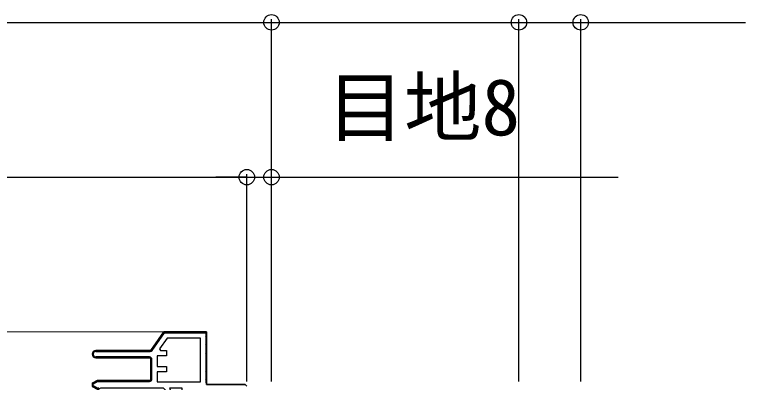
# Model space of a CAD drawing. Units: millimetres, scale not verified. Extents: x -1750 to 1750, y -2600 to 2589.
# Drawn here: x 197.4 to 433.7, y 1954.3 to 2073.1 of the extents above; entities that cross this region are included whole.
import ezdxf
from ezdxf.enums import TextEntityAlignment as Align

# ---------------------------------------------------------------- set-up
doc = ezdxf.new("R2010")
doc.units = ezdxf.units.MM
doc.header["$LTSCALE"] = 14
doc.layers.add('0-3_YKK_11', color=7, linetype='Continuous')
doc.layers.add('0-7_YKK_D', color=6, linetype='Continuous')
doc.layers.add('0-4_YKK_12', color=1, linetype='Continuous', lineweight=18)
doc.styles.add('ＭＳ ゴシック', font='')
doc.styles.get('ＭＳ ゴシック').set_extended_font_data('MS Gothic')

msp = doc.modelspace()

# ---------------------------------------------------------------- linework, layer by layer
at = {"layer": '0-3_YKK_11'}
for p, q in [((243.76, 1967.94), (244.98, 1969.16)), ((246.14, 1970.32), (246.44, 1970.62)), ((248.97, 1970.32), (249.27, 1970.62)), ((251.8, 1970.32), (252.1, 1970.62)), ((254.63, 1970.32), (254.93, 1970.62)), ((257.46, 1970.32), (257.76, 1970.62)), ((259.14, 1969.18), (259.44, 1969.48)), ((259.14, 1966.35), (259.44, 1966.65)), ((222.45, 1963.6), (223.46, 1964.61)), ((223.64, 1964.32), (241.18, 1964.32)), ((226, 1964.32), (226.3, 1964.62)), ((228.83, 1964.32), (229.13, 1964.62)), ((231.66, 1964.32), (231.96, 1964.62)), ((234.49, 1964.32), (234.79, 1964.62)), ((237.31, 1964.32), (237.61, 1964.62)), ((240.14, 1964.32), (240.44, 1964.62)), ((240.94, 1962.52), (223.64, 1962.52)), ((223.9, 1962.22), (224.2, 1962.52)), ((226.73, 1962.22), (227.03, 1962.52)), ((229.56, 1962.22), (229.86, 1962.52)), ((232.39, 1962.22), (232.69, 1962.52)), ((235.21, 1962.22), (235.51, 1962.52)), ((238.04, 1962.22), (238.34, 1962.52)), ((240.87, 1962.22), (241.14, 1962.5)), ((241.74, 1955.42), (241.74, 1961.72)), ((259.14, 1963.52), (259.44, 1963.82)), ((241.44, 1959.96), (241.74, 1960.26)), ((259.14, 1960.69), (259.44, 1960.99)), ((241.44, 1957.13), (241.74, 1957.43)), ((259.14, 1957.86), (259.44, 1958.16)), ((224.79, 1954.62), (225.09, 1954.92)), ((227.61, 1954.62), (227.91, 1954.92)), ((230.44, 1954.62), (230.74, 1954.92)), ((233.27, 1954.62), (233.57, 1954.92)), ((236.1, 1954.62), (236.4, 1954.92)), ((238.93, 1954.62), (239.23, 1954.92)), ((259.14, 1955.03), (259.44, 1955.33))]:
    msp.add_line(p, q, dxfattribs=at)
for points in [[(223.64, 1964.62), (241.44, 1964.62), (245.64, 1970.62), (259.44, 1970.62), (259.44, 1953.62), (271.94, 1953.62), (272.44, 1953.12), (271.94, 1953.62), (259.44, 1953.62), (259.44, 1970.62), (245.64, 1970.62), (241.44, 1964.62)], [(257.44, 1954.52), (257.44, 1968.62), (246.68, 1968.62), (244.26, 1965.16), (244.54, 1964.62), (246.44, 1964.62), (246.44, 1962.92), (243.44, 1962.92), (243.44, 1959.42), (246.44, 1959.42), (246.44, 1957.72), (243.44, 1957.72), (243.44, 1954.52)]]:
    msp.add_lwpolyline(points, close=True, dxfattribs=at)
for points in [[(241.83, 1964.66), (245.8, 1970.32), (259.14, 1970.32), (259.14, 1954.12)], [(222.44, 1954.02), (224, 1954.92), (241.44, 1954.92), (241.44, 1962.22), (223.64, 1962.22)], [(223.64, 1962.22), (241.44, 1962.22), (241.44, 1954.92), (224, 1954.92), (222.44, 1954.02), (222.44, 1953.02), (224, 1952.12), (224.44, 1952.12), (224.84, 1952.32), (225.24, 1952.52), (245.44, 1952.52), (246.94, 1951.02), (248, 1951.02), (247.6, 1952.52), (251.44, 1952.52), (251.44, 1915.32), (247.38, 1915.32), (248, 1917.62), (246.94, 1917.62), (244.64, 1915.32), (228.14, 1915.32), (227.68, 1915.02), (244.43, 1915.02)], [(224.6, 1952.5), (224.44, 1952.42), (224.08, 1952.42), (222.74, 1953.2), (222.74, 1953.85), (224.08, 1954.62), (240.94, 1954.62)]]:
    msp.add_lwpolyline(points, dxfattribs=at)
for centre, radius, start, end in [((223.64, 1963.42), 1.2, 90, 270), ((223.64, 1963.42), 1.2, 90, 270), ((223.64, 1963.42), 0.9, 90, 270), ((241.18, 1965.12), 0.8, 270, 325.0079), ((240.94, 1961.72), 0.8, 0, 90), ((240.94, 1955.42), 0.8, 270, 360)]:
    msp.add_arc(centre, radius, start, end, dxfattribs=at)
at = {"layer": '0-4_YKK_12', "color": 2}
msp.add_line((114.98, 1970.62), (258.94, 1970.62), dxfattribs=at)
at = {"layer": '0-7_YKK_D'}
for p, q in [((80.44, 2070.62), (280.44, 2070.62)), ((280.44, 1954.62), (280.44, 2071.62)), ((280.44, 1954.62), (280.44, 2071.62)), ((280.44, 2070.62), (360.44, 2070.62)), ((360.44, 1954.62), (360.44, 2071.62)), ((360.44, 1954.62), (360.44, 2071.62)), ((380.44, 1954.62), (380.44, 2071.62)), ((88.44, 2020.62), (272.44, 2020.62)), ((272.44, 2020.62), (262.44, 2020.62)), ((272.44, 1954.62), (272.44, 2021.62)), ((272.44, 1954.62), (272.44, 2021.62)), ((272.44, 2020.62), (280.44, 2020.62)), ((280.44, 1954.62), (280.44, 2021.62)), ((280.44, 2020.62), (392.54, 2020.62))]:
    msp.add_line(p, q, dxfattribs=at)
msp.add_lwpolyline([(360.44, 2070.62), (380.44, 2070.62), (433.68, 2070.62)], dxfattribs=at)
for centre in [(280.44, 2070.62), (280.44, 2070.62), (360.44, 2070.62), (360.44, 2070.62), (380.44, 2070.62), (272.44, 2020.62), (272.44, 2020.62), (280.44, 2020.62)]:
    msp.add_circle(centre, 2.5, dxfattribs=at)

# ---------------------------------------------------------------- texts
at = {"layer": '0-7_YKK_D', "style": 'ＭＳ ゴシック'}
msp.add_text('目地8', height=18.33, dxfattribs=at).set_placement((298.34, 2028.61), align=Align.BOTTOM_LEFT)

doc.saveas('drawing.dxf')
